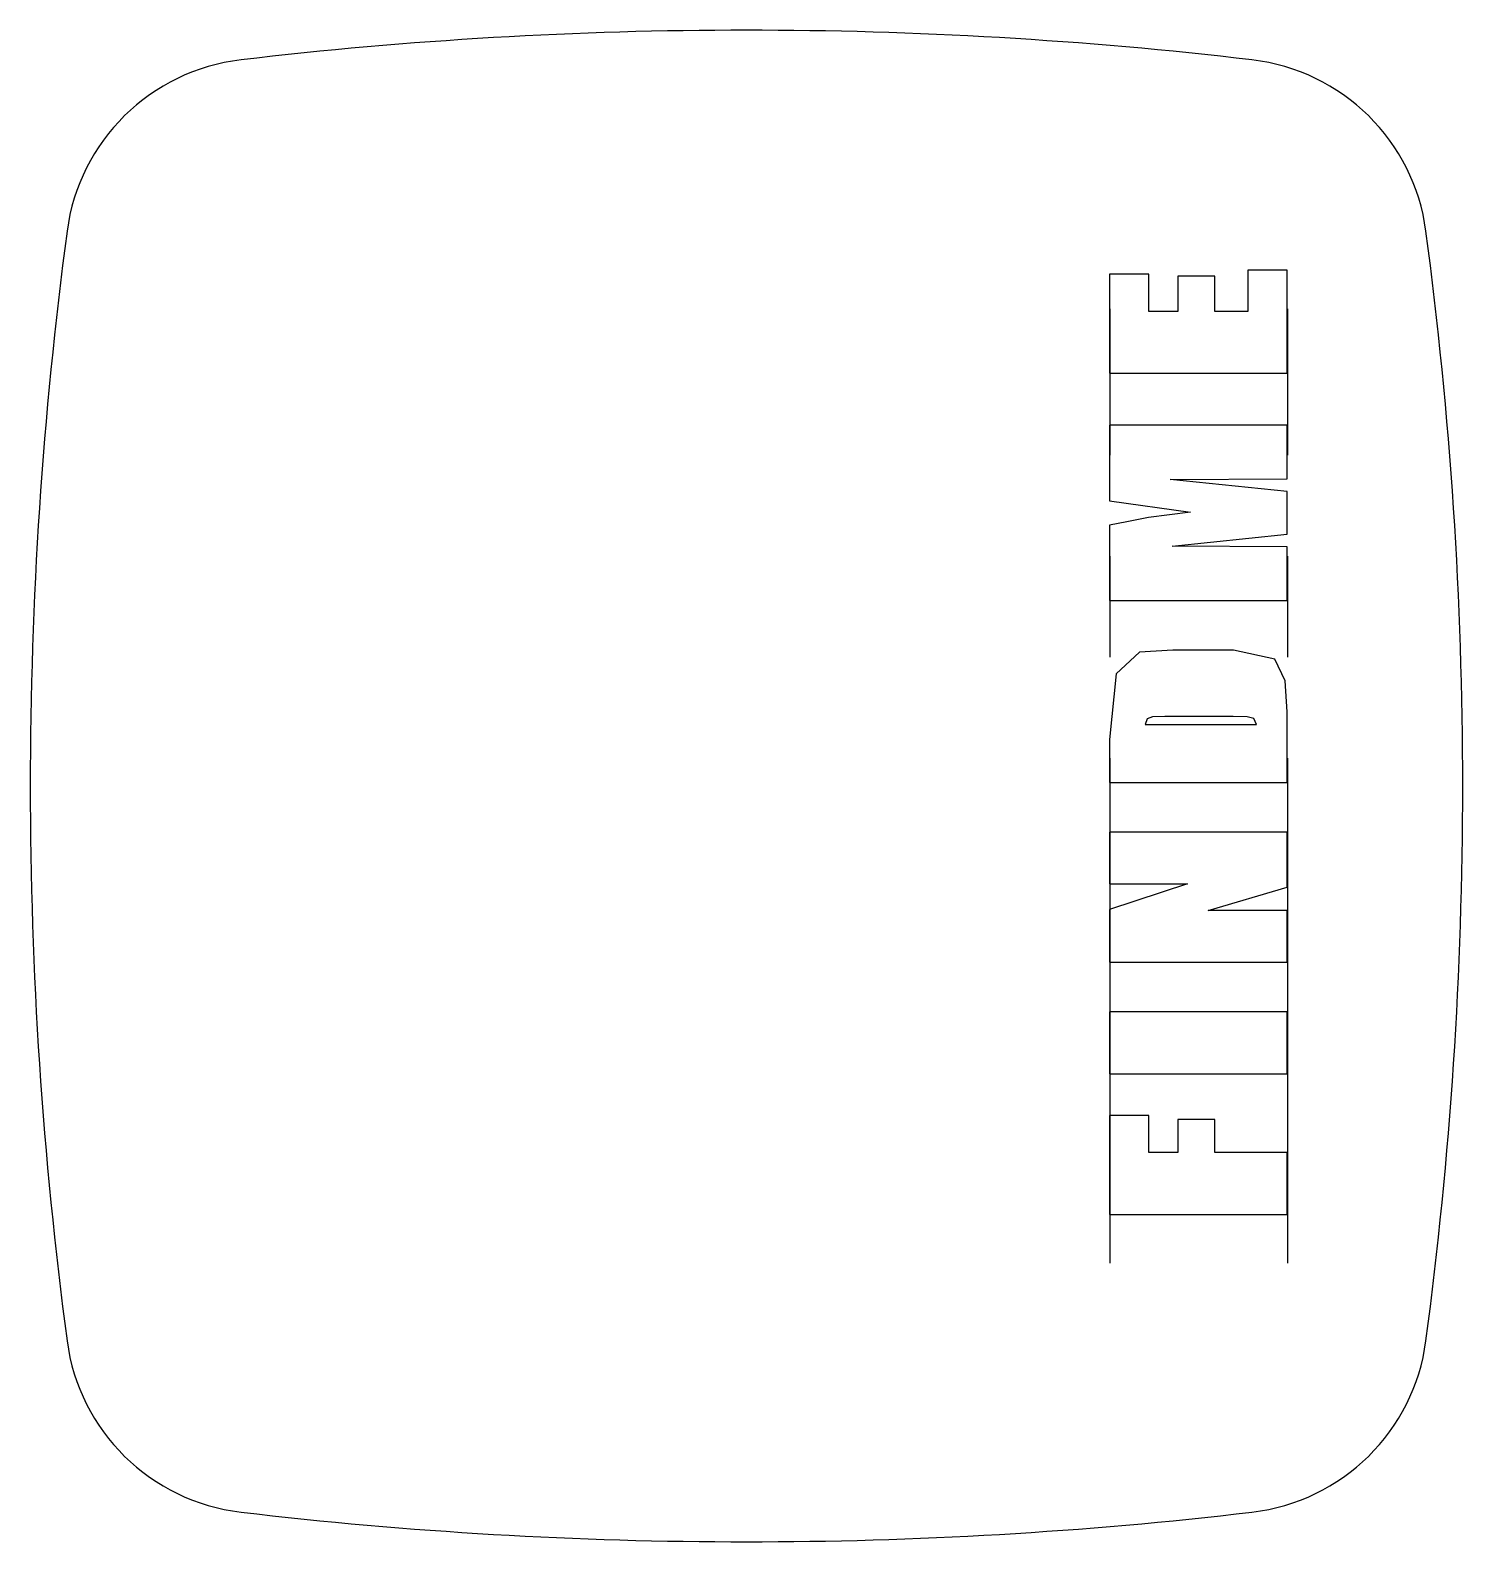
# Model space of a CAD drawing. Header units: millimetres. Extents: x -18 to 18, y -19 to 19.
import ezdxf

# ---------------------------------------------------------------- set-up
doc = ezdxf.new("R2010")
doc.units = ezdxf.units.MM
doc.linetypes.add('CENTERX2', pattern=[20.32, 12.7, -2.54, 2.54, -2.54])

msp = doc.modelspace()

# ---------------------------------------------------------------- linework, layer by layer
at = {"color": 7, "linetype": 'Continuous'}
for p, q in [((13.586, 12.97), (12.6, 12.97)), ((12.6, 12.97), (12.6, 11.932)), ((13.586, 10.376), (13.586, 12.97)), ((10.109, 12.866), (9.123, 12.866)), ((9.123, 12.866), (9.123, 10.376)), ((10.109, 11.932), (10.109, 12.866)), ((11.77, 12.814), (10.836, 12.814)), ((10.836, 12.814), (10.836, 11.932)), ((11.77, 11.932), (11.77, 12.814)), ((10.836, 11.932), (10.109, 11.932)), ((12.6, 11.932), (11.77, 11.932)), ((9.123, 10.376), (13.586, 10.376)), ((9.123, 9.073), (9.123, 7.173)), ((13.586, 9.073), (9.123, 9.073)), ((13.586, 7.725), (13.586, 9.073)), ((10.644, 7.707), (13.586, 7.725)), ((13.586, 7.404), (10.644, 7.707)), ((13.586, 6.33), (13.586, 7.404)), ((9.123, 7.173), (11.158, 6.886)), ((11.158, 6.886), (10.106, 6.751)), ((9.123, 6.558), (9.123, 4.663)), ((10.695, 6.027), (13.586, 6.33)), ((13.586, 6.009), (10.695, 6.027)), ((13.586, 4.663), (13.586, 6.009)), ((9.123, 4.663), (13.586, 4.663)), ((12.239, 3.412), (10.712, 3.412)), ((10.017, 1.544), (12.819, 1.544)), ((12.23, 1.751), (10.514, 1.751)), ((13.586, 0.091), (13.586, 1.866)), ((9.123, 1.165), (9.123, 0.091)), ((9.123, 0.091), (13.586, 0.091)), ((9.123, -1.16), (9.123, -2.457)), ((13.586, -1.16), (9.123, -1.16)), ((13.586, -2.546), (13.586, -1.16)), ((9.123, -2.457), (11.086, -2.457)), ((11.086, -2.457), (9.123, -3.101)), ((11.604, -3.132), (13.586, -2.546)), ((9.123, -3.101), (9.123, -4.429)), ((13.586, -3.132), (11.604, -3.132)), ((13.586, -4.429), (13.586, -3.132)), ((9.123, -4.429), (13.586, -4.429)), ((9.123, -5.68), (9.123, -7.236)), ((13.586, -5.68), (9.123, -5.68)), ((13.586, -7.236), (13.586, -5.68)), ((9.123, -7.236), (13.586, -7.236)), ((10.109, -8.28), (9.123, -8.28)), ((9.123, -8.28), (9.123, -10.77)), ((10.109, -9.214), (10.109, -8.28)), ((11.77, -8.384), (10.836, -8.384)), ((10.836, -8.384), (10.836, -9.214)), ((11.77, -9.214), (11.77, -8.384)), ((10.836, -9.214), (10.109, -9.214)), ((13.586, -9.214), (11.77, -9.214)), ((13.586, -10.77), (13.586, -9.214)), ((9.123, -10.77), (13.586, -10.77))]:
    msp.add_line(p, q, dxfattribs=at)
at = {"color": 7, "linetype": 'CENTERX2'}
for p, q in [((9.136, -12), (9.136, 12)), ((13.6, -12), (13.6, 12))]:
    msp.add_line(p, q, dxfattribs=at)
at = {"color": 7, "linetype": 'Continuous', "flags": 128}
for points in [[(10.106, 6.751), (9.556, 6.643), (9.123, 6.558)], [(10.712, 3.412), (9.879, 3.365), (9.288, 2.819), (9.123, 1.165)], [(13.586, 1.866), (13.535, 2.642), (13.279, 3.188), (12.239, 3.412)], [(10.514, 1.751), (10.205, 1.743), (10.065, 1.688), (10.017, 1.544)], [(12.819, 1.544), (12.75, 1.698), (12.581, 1.739), (12.23, 1.751)]]:
    msp.add_lwpolyline(points, dxfattribs=at)
at = {"color": 7, "linetype": 'Continuous'}
for centre, radius, start, end in [((0, -89.75), 108.75, 83.29205, 96.70795), ((-12.119, 13.29), 5, 96.7079, 172.4136), ((12.119, 13.29), 5, 7.5864, 83.2921), ((87.664, 0), 105.664, 172.41362, 187.58638), ((-87.664, 0), 105.664, 352.41362, 7.58638), ((-12.119, -13.29), 5, 187.5864, 263.2921), ((12.119, -13.29), 5, 276.7079, 352.4136), ((0, 89.75), 108.75, 263.29205, 276.70795)]:
    msp.add_arc(centre, radius, start, end, dxfattribs=at)

doc.saveas('drawing.dxf')
